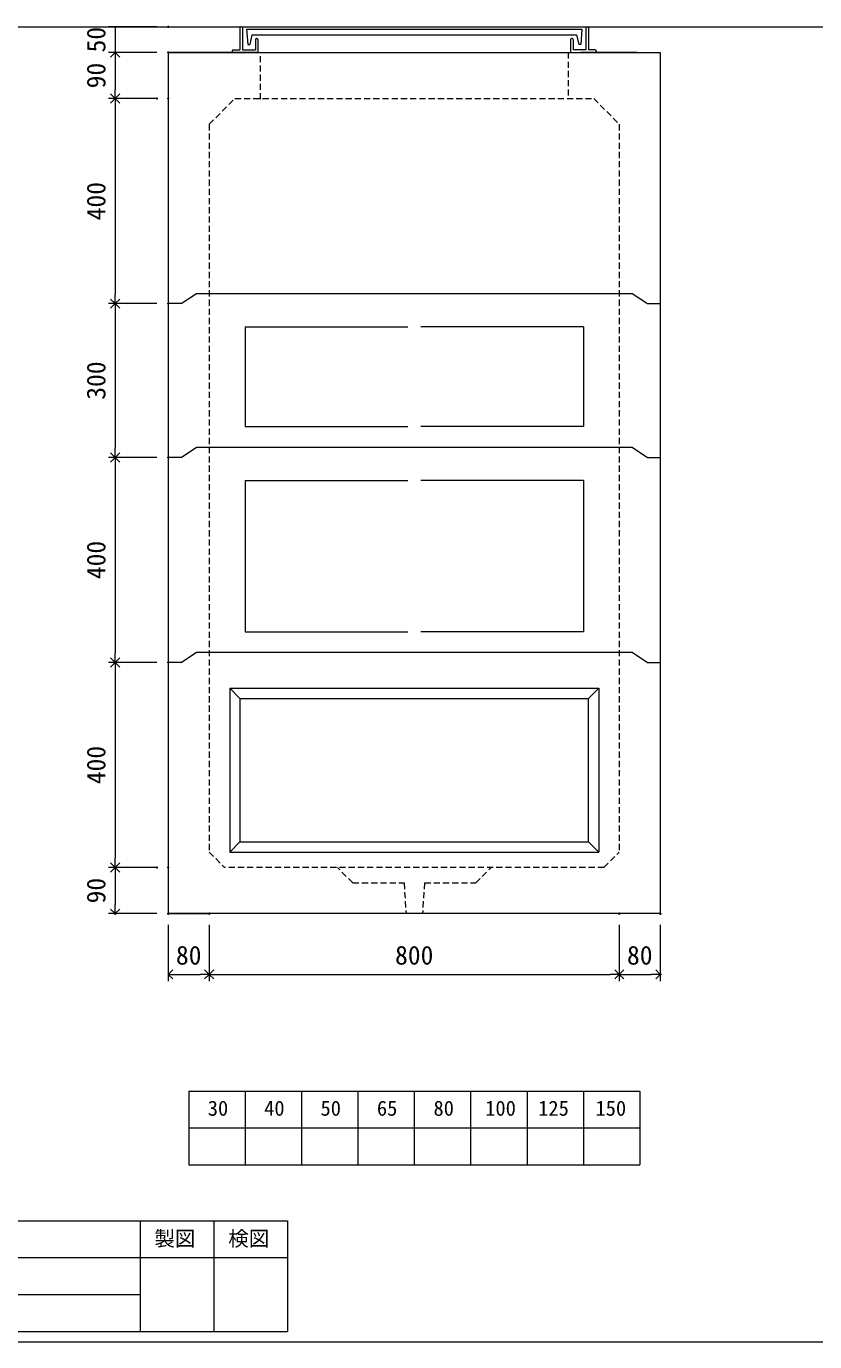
# Model space of a CAD drawing. Units: millimetres, scale not verified. Extents: x -4890 to 18490, y -2309 to 2309.
# Drawn here: x 308 to 1847, y -1966 to 600 of the extents above; entities that cross this region are included whole.
import ezdxf
from ezdxf.enums import TextEntityAlignment as Align

# ---------------------------------------------------------------- set-up
doc = ezdxf.new("R2010")
doc.units = ezdxf.units.MM
doc.header["$LTSCALE"] = 10
doc.header["$PDMODE"] = 32
doc.header["$PDSIZE"] = 2
doc.linetypes.add('DASHED1', pattern=[1.8, 1.2, -0.6])
doc.linetypes.add('USER2', pattern=[50.8, 31.75, -6.35, 6.35, -6.35])
doc.layers.add('0-1_Defpoints', color=7, linetype='Continuous')
for name, color, linetype, lineweight in [('0-2_waku', 7, 'Continuous', 18), ('0-3_gaikei', 7, 'Continuous', 18), ('0-4_kakure', 7, 'DASHED1', 5), ('0-5_sunpou', 7, 'Continuous', 5), ('0-9_uchigawa', 6, 'Continuous', 18), ('0-B_futa', 3, 'Continuous', 18), ('0-C_GL', 4, 'Continuous', 18), ('0-E_文字１', 7, 'Continuous', 18), ('1-3_uchigawa2', 6, 'USER2', 18)]:
    doc.layers.add(name, color=color, linetype=linetype, lineweight=lineweight)
doc.styles.add('ＭＳ ゴシック', font='')
doc.styles.get('ＭＳ ゴシック').set_extended_font_data('MS Gothic')

# ---------------------------------------------------------------- blocks, each defined once
blk = doc.blocks.new('_Open90')
at = {"layer": '0-5_sunpou'}
blk.add_line((0, 0), (-1, 0), dxfattribs=at)
blk.add_lwpolyline([(-0.5, 0.5), (0, 0), (-0.5, -0.5)], dxfattribs=at)
blk = doc.blocks.new('D80')
at = {"layer": '0-1_Defpoints'}
for p in [(2032.32, 2744.36), (1928.83, 2654.36), (2032.32, 2654.36)]:
    blk.add_point(p, dxfattribs=at)
at = {"layer": '0-5_sunpou'}
for p, q in [((2010.32, 2744.36), (1915.83, 2744.36)), ((1928.83, 2726.36), (1928.83, 2672.36)), ((2010.32, 2654.36), (1915.83, 2654.36))]:
    blk.add_line(p, q, dxfattribs=at)
at = {"layer": '0-5_sunpou', "xscale": 18, "yscale": 18}
for p, rotation in [((1928.83, 2744.36), 90), ((1928.83, 2654.36), 270)]:
    blk.add_blockref('_Open90', p, dxfattribs=dict(at, rotation=rotation))
at = {"layer": '0-5_sunpou', "style": 'ＭＳ ゴシック'}
blk.add_text('90', height=36.66, rotation=90, dxfattribs=at).set_placement((1920.83, 2674.36), align=Align.BOTTOM_LEFT)
blk = doc.blocks.new('D81')
at = {"layer": '0-1_Defpoints'}
for p in [(2010.32, 2654.36), (1928.83, 2254.36), (2032.32, 2254.36)]:
    blk.add_point(p, dxfattribs=at)
at = {"layer": '0-5_sunpou'}
for p, q in [((1988.32, 2654.36), (1915.83, 2654.36)), ((1928.83, 2636.36), (1928.83, 2272.36)), ((2010.32, 2254.36), (1915.83, 2254.36))]:
    blk.add_line(p, q, dxfattribs=at)
at = {"layer": '0-5_sunpou', "xscale": 18, "yscale": 18}
for p, rotation in [((1928.83, 2654.36), 90), ((1928.83, 2254.36), 270)]:
    blk.add_blockref('_Open90', p, dxfattribs=dict(at, rotation=rotation))
at = {"layer": '0-5_sunpou', "style": 'ＭＳ ゴシック'}
blk.add_text('400', height=36.66, rotation=90, dxfattribs=at).set_placement((1920.83, 2416.86), align=Align.BOTTOM_LEFT)
blk = doc.blocks.new('D82')
at = {"layer": '0-1_Defpoints'}
for p in [(2032.32, 2254.36), (1928.83, 1954.36), (2032.32, 1954.36)]:
    blk.add_point(p, dxfattribs=at)
at = {"layer": '0-5_sunpou'}
for p, q in [((2010.32, 2254.36), (1915.83, 2254.36)), ((1928.83, 2236.36), (1928.83, 1972.36)), ((2010.32, 1954.36), (1915.83, 1954.36))]:
    blk.add_line(p, q, dxfattribs=at)
at = {"layer": '0-5_sunpou', "xscale": 18, "yscale": 18}
for p, rotation in [((1928.83, 2254.36), 90), ((1928.83, 1954.36), 270)]:
    blk.add_blockref('_Open90', p, dxfattribs=dict(at, rotation=rotation))
at = {"layer": '0-5_sunpou', "style": 'ＭＳ ゴシック'}
blk.add_text('300', height=36.66, rotation=90, dxfattribs=at).set_placement((1920.83, 2066.86), align=Align.BOTTOM_LEFT)
blk = doc.blocks.new('D83')
at = {"layer": '0-1_Defpoints'}
for p in [(2032.32, 1954.36), (1928.83, 1554.36), (2032.32, 1554.36)]:
    blk.add_point(p, dxfattribs=at)
at = {"layer": '0-5_sunpou'}
for p, q in [((2010.32, 1954.36), (1915.83, 1954.36)), ((1928.83, 1936.36), (1928.83, 1572.36)), ((2010.32, 1554.36), (1915.83, 1554.36))]:
    blk.add_line(p, q, dxfattribs=at)
at = {"layer": '0-5_sunpou', "xscale": 18, "yscale": 18}
for p, rotation in [((1928.83, 1954.36), 90), ((1928.83, 1554.36), 270)]:
    blk.add_blockref('_Open90', p, dxfattribs=dict(at, rotation=rotation))
at = {"layer": '0-5_sunpou', "style": 'ＭＳ ゴシック'}
blk.add_text('400', height=36.66, rotation=90, dxfattribs=at).set_placement((1920.83, 1716.86), align=Align.BOTTOM_LEFT)
blk = doc.blocks.new('D71')
at = {"layer": '0-1_Defpoints'}
for p in [(2032.32, 2794.36), (1928.83, 2744.36), (2032.32, 2744.36)]:
    blk.add_point(p, dxfattribs=at)
at = {"layer": '0-5_sunpou'}
for p, q in [((2010.32, 2794.36), (1915.83, 2794.36)), ((1928.83, 2794.36), (1928.83, 2744.36)), ((2010.32, 2744.36), (1915.83, 2744.36))]:
    blk.add_line(p, q, dxfattribs=at)
at = {"layer": '0-5_sunpou', "style": 'ＭＳ ゴシック'}
blk.add_text('50', height=36.66, rotation=90, dxfattribs=at).set_placement((1920.83, 2744.36), align=Align.BOTTOM_LEFT)
blk = doc.blocks.new('D65')
at = {"layer": '0-1_Defpoints'}
for p in [(2032.32, 1064.36), (2112.32, 1064.36), (2112.32, 945.97)]:
    blk.add_point(p, dxfattribs=at)
at = {"layer": '0-5_sunpou'}
for p, q in [((2032.32, 1042.36), (2032.32, 932.97)), ((2112.32, 1042.36), (2112.32, 932.97)), ((2050.32, 945.97), (2094.32, 945.97))]:
    blk.add_line(p, q, dxfattribs=at)
at = {"layer": '0-5_sunpou', "xscale": 18, "yscale": 18, "rotation": 180}
blk.add_blockref('_Open90', (2032.32, 945.97), dxfattribs=at)
at = {"layer": '0-5_sunpou', "xscale": 18, "yscale": 18}
blk.add_blockref('_Open90', (2112.32, 945.97), dxfattribs=at)
at = {"layer": '0-5_sunpou', "style": 'ＭＳ ゴシック'}
blk.add_text('80', height=36.66, dxfattribs=at).set_placement((2047.32, 953.97), align=Align.BOTTOM_LEFT)
blk = doc.blocks.new('D66')
at = {"layer": '0-1_Defpoints'}
for p in [(2112.32, 1064.36), (2912.32, 1064.36), (2912.32, 945.97)]:
    blk.add_point(p, dxfattribs=at)
at = {"layer": '0-5_sunpou'}
for p, q in [((2112.32, 1042.36), (2112.32, 932.97)), ((2912.32, 1042.36), (2912.32, 932.97)), ((2130.32, 945.97), (2894.32, 945.97))]:
    blk.add_line(p, q, dxfattribs=at)
at = {"layer": '0-5_sunpou', "xscale": 18, "yscale": 18, "rotation": 180}
blk.add_blockref('_Open90', (2112.32, 945.97), dxfattribs=at)
at = {"layer": '0-5_sunpou', "xscale": 18, "yscale": 18}
blk.add_blockref('_Open90', (2912.32, 945.97), dxfattribs=at)
at = {"layer": '0-5_sunpou', "style": 'ＭＳ ゴシック'}
blk.add_text('800', height=36.66, dxfattribs=at).set_placement((2474.82, 953.97), align=Align.BOTTOM_LEFT)
blk = doc.blocks.new('D67')
at = {"layer": '0-1_Defpoints'}
for p in [(2912.32, 1064.36), (2992.32, 1064.36), (2992.32, 945.97)]:
    blk.add_point(p, dxfattribs=at)
at = {"layer": '0-5_sunpou'}
for p, q in [((2912.32, 1042.36), (2912.32, 932.97)), ((2992.32, 1042.36), (2992.32, 932.97)), ((2930.32, 945.97), (2974.32, 945.97))]:
    blk.add_line(p, q, dxfattribs=at)
at = {"layer": '0-5_sunpou', "xscale": 18, "yscale": 18, "rotation": 180}
blk.add_blockref('_Open90', (2912.32, 945.97), dxfattribs=at)
at = {"layer": '0-5_sunpou', "xscale": 18, "yscale": 18}
blk.add_blockref('_Open90', (2992.32, 945.97), dxfattribs=at)
at = {"layer": '0-5_sunpou', "style": 'ＭＳ ゴシック'}
blk.add_text('80', height=36.66, dxfattribs=at).set_placement((2927.32, 953.97), align=Align.BOTTOM_LEFT)
blk = doc.blocks.new('D68')
at = {"layer": '0-1_Defpoints'}
for p in [(2032.32, 1554.36), (1928.83, 1154.36), (2032.32, 1154.36)]:
    blk.add_point(p, dxfattribs=at)
at = {"layer": '0-5_sunpou'}
for p, q in [((2010.32, 1554.36), (1915.83, 1554.36)), ((1928.83, 1536.36), (1928.83, 1172.36)), ((2010.32, 1154.36), (1915.83, 1154.36))]:
    blk.add_line(p, q, dxfattribs=at)
at = {"layer": '0-5_sunpou', "xscale": 18, "yscale": 18}
for p, rotation in [((1928.83, 1554.36), 90), ((1928.83, 1154.36), 270)]:
    blk.add_blockref('_Open90', p, dxfattribs=dict(at, rotation=rotation))
at = {"layer": '0-5_sunpou', "style": 'ＭＳ ゴシック'}
blk.add_text('400', height=36.66, rotation=90, dxfattribs=at).set_placement((1920.83, 1316.86), align=Align.BOTTOM_LEFT)
blk = doc.blocks.new('D69')
at = {"layer": '0-1_Defpoints'}
for p in [(2010.32, 1154.36), (1928.83, 1064.36), (2032.32, 1064.36)]:
    blk.add_point(p, dxfattribs=at)
at = {"layer": '0-5_sunpou'}
for p, q in [((1988.32, 1154.36), (1915.83, 1154.36)), ((1928.83, 1136.36), (1928.83, 1082.36)), ((2010.32, 1064.36), (1915.83, 1064.36))]:
    blk.add_line(p, q, dxfattribs=at)
at = {"layer": '0-5_sunpou', "xscale": 18, "yscale": 18}
for p, rotation in [((1928.83, 1154.36), 90), ((1928.83, 1064.36), 270)]:
    blk.add_blockref('_Open90', p, dxfattribs=dict(at, rotation=rotation))
at = {"layer": '0-5_sunpou', "style": 'ＭＳ ゴシック'}
blk.add_text('90', height=36.66, rotation=90, dxfattribs=at).set_placement((1920.83, 1084.36), align=Align.BOTTOM_LEFT)

msp = doc.modelspace()

# ---------------------------------------------------------------- linework, layer by layer
at = {"layer": '0-2_waku'}
for p, q in [((625.32, -1476.81), (625.32, -1620.81)), ((625.32, -1476.81), (625.32, -1620.81)), ((625.32, -1476.81), (625.32, -1620.81)), ((625.32, -1476.81), (625.32, -1620.81)), ((625.32, -1476.81), (1505.32, -1476.81)), ((735.32, -1476.81), (735.32, -1620.81)), ((845.32, -1476.81), (845.32, -1620.81)), ((845.32, -1476.81), (845.32, -1620.81)), ((955.32, -1476.81), (955.32, -1620.81)), ((1065.32, -1476.81), (1065.32, -1620.81)), ((1175.32, -1476.81), (1175.32, -1620.81)), ((1285.32, -1476.81), (1285.32, -1620.81)), ((1395.32, -1476.81), (1395.32, -1620.81)), ((1505.32, -1476.81), (1505.32, -1620.81)), ((625.32, -1548.81), (1505.32, -1548.81)), ((625.32, -1620.81), (1505.32, -1620.81)), ((-1209.68, -1729.81), (818.32, -1729.81)), ((530.32, -1729.81), (530.32, -1945.81)), ((530.32, -1729.81), (530.32, -1945.81)), ((674.32, -1729.81), (674.32, -1945.81)), ((818.32, -1729.81), (818.32, -1945.81)), ((-1209.68, -1801.81), (818.32, -1801.81)), ((-1209.68, -1873.81), (530.32, -1873.81)), ((-1209.68, -1945.81), (818.32, -1945.81)), ((-1229.68, -1965.81), (4890.32, -1965.81)), ((-1229.68, -1965.81), (4890.32, -1965.81))]:
    msp.add_line(p, q, dxfattribs=at)
at = {"layer": '0-3_gaikei'}
for p, q in [((585.32, 549.19), (585.32, -1130.81)), ((630.32, 549.19), (740.32, 549.19)), ((665.32, 549.19), (1465.32, 549.19)), ((1500.32, 549.19), (1390.32, 549.19)), ((1545.32, 549.19), (1545.32, -1130.81)), ((610.32, 59.19), (640.32, 79.19)), ((610.32, 59.19), (640.32, 79.19)), ((610.32, 59.19), (640.32, 79.19)), ((610.32, 59.19), (640.32, 79.19)), ((1490.32, 79.19), (1520.32, 59.19)), ((1490.32, 79.19), (1520.32, 59.19)), ((1490.32, 79.19), (1520.32, 59.19)), ((1490.32, 79.19), (1520.32, 59.19)), ((610.32, 59.19), (585.32, 59.19)), ((610.32, 59.19), (585.32, 59.19)), ((610.32, 59.19), (585.32, 59.19)), ((610.32, 59.19), (585.32, 59.19)), ((1520.32, 59.19), (1545.32, 59.19)), ((1520.32, 59.19), (1545.32, 59.19)), ((1520.32, 59.19), (1545.32, 59.19)), ((1520.32, 59.19), (1545.32, 59.19)), ((610.32, -240.81), (640.32, -220.81)), ((610.32, -240.81), (640.32, -220.81)), ((610.32, -240.81), (640.32, -220.81)), ((610.32, -240.81), (640.32, -220.81)), ((1490.32, -220.81), (1520.32, -240.81)), ((1490.32, -220.81), (1520.32, -240.81)), ((1490.32, -220.81), (1520.32, -240.81)), ((1490.32, -220.81), (1520.32, -240.81)), ((610.32, -240.81), (585.32, -240.81)), ((610.32, -240.81), (585.32, -240.81)), ((610.32, -240.81), (585.32, -240.81)), ((610.32, -240.81), (585.32, -240.81)), ((1520.32, -240.81), (1545.32, -240.81)), ((1520.32, -240.81), (1545.32, -240.81)), ((1520.32, -240.81), (1545.32, -240.81)), ((1520.32, -240.81), (1545.32, -240.81)), ((610.32, -640.81), (585.32, -640.81)), ((610.32, -640.81), (585.32, -640.81)), ((610.32, -640.81), (640.32, -620.81)), ((610.32, -640.81), (640.32, -620.81)), ((1490.32, -620.81), (1520.32, -640.81)), ((1490.32, -620.81), (1520.32, -640.81)), ((1520.32, -640.81), (1545.32, -640.81)), ((1520.32, -640.81), (1545.32, -640.81)), ((1545.32, -1130.81), (585.32, -1130.81)), ((585.32, -1130.81), (665.32, -1130.81))]:
    msp.add_line(p, q, dxfattribs=at)
at = {"layer": '0-3_gaikei', "lineweight": 5}
for p, q in [((640.32, 79.19), (1490.32, 79.19)), ((640.32, 79.19), (1490.32, 79.19)), ((640.32, 79.19), (1490.32, 79.19)), ((640.32, 79.19), (1490.32, 79.19)), ((640.32, -220.81), (1490.32, -220.81)), ((640.32, -220.81), (1490.32, -220.81)), ((640.32, -220.81), (1490.32, -220.81)), ((640.32, -220.81), (1490.32, -220.81)), ((640.32, -620.81), (1490.32, -620.81)), ((640.32, -620.81), (1490.32, -620.81))]:
    msp.add_line(p, q, dxfattribs=at)
at = {"layer": '0-3_gaikei'}
msp.add_lwpolyline([(715.32, 549.19), (585.32, 549.19), (1545.32, 549.19)], dxfattribs=at)
at = {"layer": '0-4_kakure'}
for p, q in [((765.32, 457.96), (765.32, 547.96)), ((1365.32, 549.19), (1365.32, 457.96)), ((665.32, 409.19), (715.32, 459.19)), ((715.32, 459.19), (1415.32, 459.19)), ((715.32, 459.19), (1415.32, 459.19)), ((715.32, 459.19), (1415.32, 459.19)), ((1415.32, 459.19), (1465.32, 409.19)), ((665.32, 409.19), (665.32, -1010.81)), ((1465.32, 409.19), (1465.32, -1010.81)), ((665.32, -1010.81), (695.32, -1040.81)), ((665.32, -1010.81), (695.32, -1040.81)), ((665.32, -1010.81), (695.32, -1040.81)), ((1435.32, -1040.81), (1465.32, -1010.81)), ((1435.32, -1040.81), (1465.32, -1010.81)), ((1435.32, -1040.81), (1465.32, -1010.81)), ((1435.32, -1040.81), (695.32, -1040.81)), ((1435.32, -1040.81), (695.32, -1040.81)), ((1435.32, -1040.81), (695.32, -1040.81)), ((945.32, -1070.81), (915.32, -1040.81)), ((945.32, -1070.81), (915.32, -1040.81)), ((945.32, -1070.81), (915.32, -1040.81)), ((945.32, -1070.81), (915.32, -1040.81)), ((945.32, -1070.81), (915.32, -1040.81)), ((1185.32, -1070.81), (1215.32, -1040.81)), ((1185.32, -1070.81), (1215.32, -1040.81)), ((1185.32, -1070.81), (1215.32, -1040.81)), ((1185.32, -1070.81), (1215.32, -1040.81)), ((1185.32, -1070.81), (1215.32, -1040.81)), ((945.32, -1070.81), (1045.32, -1070.81)), ((945.32, -1070.81), (1045.32, -1070.81)), ((945.32, -1070.81), (1045.32, -1070.81)), ((945.32, -1070.81), (1045.32, -1070.81)), ((945.32, -1070.81), (1045.32, -1070.81)), ((1045.32, -1070.81), (1049.32, -1130.81)), ((1045.32, -1070.81), (1049.32, -1130.81)), ((1045.32, -1070.81), (1049.32, -1130.81)), ((1085.32, -1070.81), (1081.32, -1130.81)), ((1085.32, -1070.81), (1081.32, -1130.81)), ((1085.32, -1070.81), (1081.32, -1130.81)), ((1085.32, -1070.81), (1185.32, -1070.81)), ((1085.32, -1070.81), (1185.32, -1070.81)), ((1085.32, -1070.81), (1185.32, -1070.81)), ((1085.32, -1070.81), (1185.32, -1070.81)), ((1085.32, -1070.81), (1185.32, -1070.81))]:
    msp.add_line(p, q, dxfattribs=at)
at = {"layer": '0-9_uchigawa'}
for p, q in [((705.32, -690.81), (725.32, -710.81)), ((705.32, -690.81), (705.32, -990.81)), ((705.32, -690.81), (1425.32, -690.81)), ((705.32, -690.81), (705.32, -1010.73)), ((705.32, -690.81), (725.32, -710.81)), ((705.32, -690.81), (725.32, -710.81)), ((705.32, -690.81), (705.32, -990.81)), ((705.32, -690.81), (1425.32, -690.81)), ((705.32, -690.81), (705.32, -1010.73)), ((705.32, -690.81), (725.32, -710.81)), ((705.32, -690.81), (725.32, -710.81)), ((705.32, -690.81), (705.32, -990.81)), ((705.32, -690.81), (1425.32, -690.81)), ((705.32, -690.81), (705.32, -1010.73)), ((705.32, -690.81), (725.32, -710.81)), ((1425.32, -690.81), (1405.32, -710.81)), ((1425.32, -690.81), (1405.32, -710.81)), ((1425.32, -690.81), (1405.32, -710.81)), ((1425.32, -690.81), (1425.32, -1010.73)), ((1425.32, -690.81), (1425.32, -1010.73)), ((1425.32, -690.81), (1425.32, -1010.73)), ((725.32, -710.81), (725.32, -970.81)), ((725.32, -710.81), (725.32, -970.81)), ((725.32, -710.81), (725.32, -970.81)), ((725.32, -710.81), (725.32, -970.81)), ((725.32, -710.81), (725.32, -990.73)), ((725.32, -710.81), (725.32, -970.81)), ((725.32, -710.81), (725.32, -970.81)), ((725.32, -710.81), (725.32, -970.81)), ((725.32, -710.81), (725.32, -970.81)), ((725.32, -710.81), (725.32, -990.73)), ((725.32, -710.81), (725.32, -970.81)), ((725.32, -710.81), (725.32, -970.81)), ((725.32, -710.81), (725.32, -970.81)), ((725.32, -710.81), (725.32, -970.81)), ((725.32, -710.81), (725.32, -990.73)), ((1405.32, -990.73), (1405.32, -710.81)), ((1405.32, -990.73), (1405.32, -710.81)), ((1405.32, -990.73), (1405.32, -710.81)), ((705.32, -1010.73), (725.32, -990.73)), ((705.32, -1010.73), (725.32, -990.73)), ((705.32, -1010.73), (725.32, -990.73)), ((725.32, -990.73), (1405.32, -990.73)), ((725.32, -990.73), (1405.32, -990.73)), ((725.32, -990.73), (1405.32, -990.73)), ((1425.32, -1010.73), (1405.32, -990.73)), ((1425.32, -1010.73), (1405.32, -990.73)), ((1425.32, -1010.73), (1405.32, -990.73)), ((705.32, -1010.73), (1425.32, -1010.73)), ((705.32, -1010.73), (1425.32, -1010.73)), ((705.32, -1010.73), (1425.32, -1010.73)), ((725.32, -1010.73), (1425.32, -1010.73)), ((725.32, -1010.73), (1425.32, -1010.73)), ((725.32, -1010.73), (1425.32, -1010.73))]:
    msp.add_line(p, q, dxfattribs=at)
for points in [[(705.32, -690.81), (725.32, -710.81), (725.32, -970.81)], [(705.32, -690.81), (725.32, -710.81), (1405.32, -710.81)], [(705.32, -690.81), (725.32, -710.81), (725.32, -970.81)], [(705.32, -690.81), (725.32, -710.81), (1405.32, -710.81)], [(705.32, -690.81), (725.32, -710.81), (725.32, -970.81)], [(705.32, -690.81), (725.32, -710.81), (1405.32, -710.81)]]:
    msp.add_lwpolyline(points, dxfattribs=at)
at = {"layer": '0-B_futa'}
for p, q in [((725.31, 597.19), (725.31, 554.19)), ((727.31, 599.19), (730.31, 599.19)), ((730.31, 599.19), (730.31, 554.19)), ((738.13, 594.69), (1392.46, 594.69)), ((738.13, 594.69), (740.62, 564.69)), ((1392.46, 594.69), (1390.21, 564.69)), ((1400.32, 599.19), (1400.32, 554.19)), ((1400.32, 599.19), (1403.32, 599.19)), ((1405.32, 597.19), (1405.32, 554.19)), ((740.62, 564.69), (744.33, 564.69)), ((748.65, 583.69), (744.33, 564.69)), ((748.65, 583.69), (1381.98, 583.69)), ((755.31, 574.19), (755.31, 554.19)), ((757.31, 576.19), (758.31, 576.19)), ((760.31, 574.19), (760.31, 549.19)), ((1370.32, 574.19), (1370.32, 549.19)), ((1373.32, 576.19), (1372.32, 576.19)), ((1375.32, 574.19), (1375.32, 554.19)), ((1381.98, 583.69), (1386.3, 564.69)), ((1390.21, 564.69), (1386.3, 564.69)), ((710.31, 552.19), (710.31, 551.19)), ((712.31, 554.19), (725.31, 554.19)), ((760.31, 549.19), (712.31, 549.19)), ((730.31, 554.19), (755.31, 554.19)), ((1370.32, 549.19), (1418.32, 549.19)), ((1400.32, 554.19), (1375.32, 554.19)), ((1418.32, 554.19), (1405.32, 554.19)), ((1420.32, 552.19), (1420.32, 551.19))]:
    msp.add_line(p, q, dxfattribs=at)
for centre, start, end in [((727.31, 597.19), 90, 180), ((1403.32, 597.19), 0, 90), ((757.31, 574.19), 90, 180), ((758.31, 574.19), 0, 90), ((1372.32, 574.19), 90, 180), ((1373.32, 574.19), 0, 90), ((712.31, 552.19), 90, 180), ((712.31, 551.19), 180, 270), ((1418.32, 552.19), 0, 90), ((1418.32, 551.19), 270, 0)]:
    msp.add_arc(centre, 2, start, end, dxfattribs=at)
at = {"layer": '0-C_GL'}
msp.add_line((-1229.68, 599.19), (4890.32, 599.19), dxfattribs=at)
msp.add_line((-1229.68, 599.19), (4890.32, 599.19), dxfattribs=at)
at = {"layer": '1-3_uchigawa2'}
for p, q in [((735.32, 14.19), (1065.32, 14.19)), ((1395.32, 14.19), (1065.32, 14.19)), ((735.32, -285.81), (1065.32, -285.81)), ((735.32, -285.81), (735.32, -580.81)), ((1395.32, -285.81), (1065.32, -285.81)), ((1395.32, -285.81), (1395.32, -580.81)), ((735.32, -580.81), (1065.32, -580.81)), ((1395.32, -580.81), (1065.32, -580.81))]:
    msp.add_line(p, q, dxfattribs=at)
for points in [[(735.32, 14.19), (735.32, -180.81), (1065.32, -180.81)], [(1395.32, 14.19), (1395.32, -180.81), (1065.32, -180.81)]]:
    msp.add_lwpolyline(points, dxfattribs=at)

# ---------------------------------------------------------------- block references
at = {"layer": '0-5_sunpou'}
for name in ['D71', 'D80', 'D81', 'D82', 'D83', 'D68', 'D69', 'D65', 'D66', 'D67']:
    msp.add_blockref(name, (-1447, -2195.17), dxfattribs=at)

# ---------------------------------------------------------------- texts
at = {"layer": '0-E_文字１', "style": 'ＭＳ ゴシック'}
for s, p in [('30', (662.39, -1533.85)), ('40', (772.39, -1533.85)), ('50', (882.39, -1533.85)), ('65', (992.39, -1533.85)), ('80', (1102.8, -1533.85)), ('100', (1203.67, -1533.85)), ('125', (1307.06, -1533.85)), ('150', (1418.83, -1533.85)), ('製図', (558.38, -1788.06)), ('検図', (702.38, -1788.06))]:
    msp.add_text(s, height=29.33, dxfattribs=at).set_placement(p, align=Align.BOTTOM_LEFT)

doc.saveas('drawing.dxf')
